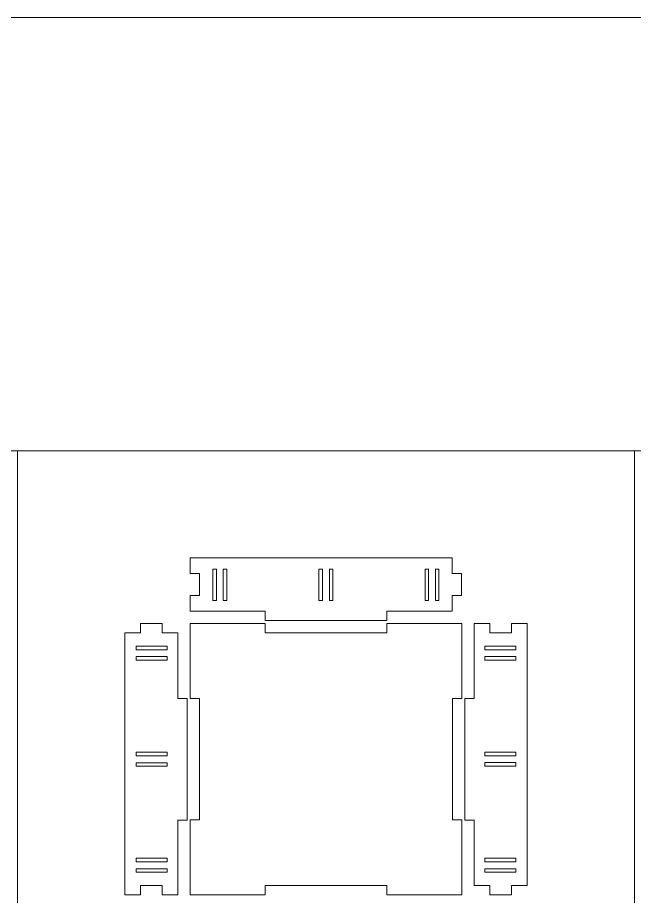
# Model space of a CAD drawing. Header units: millimetres. Extents: x -989 to 989, y -553 to 553.
# Drawn here: x 395.5 to 593.2, y 271.3 to 553.1 of the extents above; entities that cross this region are included whole.
import ezdxf

# ---------------------------------------------------------------- set-up
doc = ezdxf.new("R2010")
doc.units = ezdxf.units.MM
doc.header["$MEASUREMENT"] = 0
doc.layers.add('Camada 1', color=7, linetype='Continuous')

msp = doc.modelspace()

# ---------------------------------------------------------------- linework, layer by layer
at = {"layer": 'Camada 1', "color": 142, "lineweight": 20}
for points in [[(-988.6795, 414.1477), (988.6793, 414.1477), (988.6793, 553.0531), (-988.6795, 553.0531), (-988.6795, 414.1477)], [(395.4718, 33.5177), (593.2076, 33.5177), (593.2076, 414.1477), (395.4718, 414.1477), (395.4718, 33.5177)]]:
    msp.add_lwpolyline(points, close=True, dxfattribs=at)
at = {"layer": 'Camada 1', "lineweight": 9}
for points, knots in [([(450.8027, 379.7797), (480.8942, 379.7797), (504.7112, 379.7797), (534.8027, 379.7797), (534.8027, 379.7797), (534.8027, 379.7797), (534.8027, 374.7797), (534.8027, 374.7797), (534.8027, 374.7797), (534.8027, 374.7797), (537.8027, 374.7797), (537.8027, 374.7797), (537.8027, 374.7797), (537.8027, 374.7797), (537.8027, 367.7797), (537.8027, 367.7797), (537.8027, 367.7797), (537.8027, 367.7797), (534.8027, 367.7797), (534.8027, 367.7797), (534.8027, 367.7797), (534.8027, 367.7797), (534.8027, 362.7797), (534.8027, 362.7797), (534.8027, 362.7797), (534.8027, 362.7797), (525.3027, 362.7797), (525.3027, 362.7797), (525.3027, 362.7797), (525.3027, 362.7797), (525.3027, 362.7797), (525.3027, 362.7797), (525.3027, 362.7797), (525.3027, 362.7797), (513.8259, 362.7797), (513.8259, 362.7797), (513.8259, 362.7797), (513.8259, 362.7797), (513.8259, 359.7797), (513.8259, 359.7797), (513.8259, 359.7797), (501.5832, 359.7797), (487.0458, 359.7797), (474.8031, 359.7797), (474.8031, 359.7797), (474.8031, 359.7797), (474.8031, 362.7797), (474.8031, 362.7797), (474.8031, 362.7797), (474.8031, 362.7797), (463.3027, 362.7797), (463.3027, 362.7797), (463.3027, 362.7797), (463.3027, 362.7797), (463.3027, 362.7797), (463.3027, 362.7797), (463.3027, 362.7797), (463.3027, 362.7797), (450.8027, 362.7797), (450.8027, 362.7797), (450.8027, 362.7797), (450.8027, 362.7797), (450.8027, 367.7797), (450.8027, 367.7797), (450.8027, 367.7797), (450.8027, 367.7797), (453.8027, 367.7797), (453.8027, 367.7797), (453.8027, 367.7797), (453.8027, 367.7797), (453.8027, 374.7797), (453.8027, 374.7797), (453.8027, 374.7797), (453.8027, 374.7797), (450.8027, 374.7797), (450.8027, 374.7797), (450.8027, 374.7797), (450.8027, 374.7797), (450.8027, 379.7797), (450.8027, 379.7797)], [0, 0, 0, 0, 0.04761905, 0.04761905, 0.04761905, 0.04761905, 0.0952381, 0.0952381, 0.0952381, 0.0952381, 0.14285714, 0.14285714, 0.14285714, 0.14285714, 0.19047619, 0.19047619, 0.19047619, 0.19047619, 0.23809524, 0.23809524, 0.23809524, 0.23809524, 0.28571429, 0.28571429, 0.28571429, 0.28571429, 0.33333333, 0.33333333, 0.33333333, 0.33333333, 0.38095238, 0.38095238, 0.38095238, 0.38095238, 0.42857143, 0.42857143, 0.42857143, 0.42857143, 0.47619048, 0.47619048, 0.47619048, 0.47619048, 0.52380952, 0.52380952, 0.52380952, 0.52380952, 0.57142857, 0.57142857, 0.57142857, 0.57142857, 0.61904762, 0.61904762, 0.61904762, 0.61904762, 0.66666667, 0.66666667, 0.66666667, 0.66666667, 0.71428571, 0.71428571, 0.71428571, 0.71428571, 0.76190476, 0.76190476, 0.76190476, 0.76190476, 0.80952381, 0.80952381, 0.80952381, 0.80952381, 0.85714286, 0.85714286, 0.85714286, 0.85714286, 0.9047619, 0.9047619, 0.9047619, 0.9047619, 1, 1, 1, 1]), ([(458.0846, 376.168), (458.0846, 376.168), (459.1978, 376.168), (459.1978, 376.168), (459.1978, 376.168), (459.1978, 376.168), (459.1978, 366.168), (459.1978, 366.168), (459.1978, 366.168), (459.1978, 366.168), (458.0846, 366.168), (458.0846, 366.168), (458.0846, 366.168), (458.0846, 366.168), (458.0846, 376.168), (458.0846, 376.168)], [0, 0, 0, 0, 0.2, 0.2, 0.2, 0.2, 0.4, 0.4, 0.4, 0.4, 0.6, 0.6, 0.6, 0.6, 1, 1, 1, 1]), ([(461.4242, 376.168), (461.4242, 376.168), (462.5374, 376.168), (462.5374, 376.168), (462.5374, 376.168), (462.5374, 376.168), (462.5374, 366.168), (462.5374, 366.168), (462.5374, 366.168), (462.5374, 366.168), (461.4242, 366.168), (461.4242, 366.168), (461.4242, 366.168), (461.4242, 366.168), (461.4242, 376.168), (461.4242, 376.168)], [0, 0, 0, 0, 0.2, 0.2, 0.2, 0.2, 0.4, 0.4, 0.4, 0.4, 0.6, 0.6, 0.6, 0.6, 1, 1, 1, 1]), ([(492.0763, 376.168), (492.0763, 376.168), (493.1895, 376.168), (493.1895, 376.168), (493.1895, 376.168), (493.1895, 376.168), (493.1895, 366.168), (493.1895, 366.168), (493.1895, 366.168), (493.1895, 366.168), (492.0763, 366.168), (492.0763, 366.168), (492.0763, 366.168), (492.0763, 366.168), (492.0763, 376.168), (492.0763, 376.168)], [0, 0, 0, 0, 0.2, 0.2, 0.2, 0.2, 0.4, 0.4, 0.4, 0.4, 0.6, 0.6, 0.6, 0.6, 1, 1, 1, 1]), ([(495.4159, 376.168), (495.4159, 376.168), (496.5291, 376.168), (496.5291, 376.168), (496.5291, 376.168), (496.5291, 376.168), (496.5291, 366.168), (496.5291, 366.168), (496.5291, 366.168), (496.5291, 366.168), (495.4159, 366.168), (495.4159, 366.168), (495.4159, 366.168), (495.4159, 366.168), (495.4159, 376.168), (495.4159, 376.168)], [0, 0, 0, 0, 0.2, 0.2, 0.2, 0.2, 0.4, 0.4, 0.4, 0.4, 0.6, 0.6, 0.6, 0.6, 1, 1, 1, 1]), ([(526.0841, 376.168), (526.0841, 376.168), (527.1973, 376.168), (527.1973, 376.168), (527.1973, 376.168), (527.1973, 376.168), (527.1973, 366.168), (527.1973, 366.168), (527.1973, 366.168), (527.1973, 366.168), (526.0841, 366.168), (526.0841, 366.168), (526.0841, 366.168), (526.0841, 366.168), (526.0841, 376.168), (526.0841, 376.168)], [0, 0, 0, 0, 0.2, 0.2, 0.2, 0.2, 0.4, 0.4, 0.4, 0.4, 0.6, 0.6, 0.6, 0.6, 1, 1, 1, 1]), ([(529.4237, 376.168), (529.4237, 376.168), (530.5369, 376.168), (530.5369, 376.168), (530.5369, 376.168), (530.5369, 376.168), (530.5369, 366.168), (530.5369, 366.168), (530.5369, 366.168), (530.5369, 366.168), (529.4237, 366.168), (529.4237, 366.168), (529.4237, 366.168), (529.4237, 366.168), (529.4237, 376.168), (529.4237, 376.168)], [0, 0, 0, 0, 0.2, 0.2, 0.2, 0.2, 0.4, 0.4, 0.4, 0.4, 0.6, 0.6, 0.6, 0.6, 1, 1, 1, 1]), ([(429.8398, 271.7565), (429.8398, 301.848), (429.8398, 325.665), (429.8398, 355.7565), (429.8398, 355.7565), (429.8398, 355.7565), (434.8398, 355.7565), (434.8398, 355.7565), (434.8398, 355.7565), (434.8398, 355.7565), (434.8398, 358.7565), (434.8398, 358.7565), (434.8398, 358.7565), (434.8398, 358.7565), (441.8398, 358.7565), (441.8398, 358.7565), (441.8398, 358.7565), (441.8398, 358.7565), (441.8398, 355.7565), (441.8398, 355.7565), (441.8398, 355.7565), (441.8398, 355.7565), (446.8398, 355.7565), (446.8398, 355.7565), (446.8398, 355.7565), (446.8398, 355.7565), (446.8398, 346.2565), (446.8398, 346.2565), (446.8398, 346.2565), (446.8398, 346.2565), (446.8398, 346.2565), (446.8398, 346.2565), (446.8398, 346.2565), (446.8398, 346.2565), (446.8398, 334.7797), (446.8398, 334.7797), (446.8398, 334.7797), (446.8398, 334.7797), (449.8398, 334.7797), (449.8398, 334.7797), (449.8398, 334.7797), (449.8398, 322.537), (449.8398, 307.9996), (449.8398, 295.7569), (449.8398, 295.7569), (449.8398, 295.7569), (446.8398, 295.7569), (446.8398, 295.7569), (446.8398, 295.7569), (446.8398, 295.7569), (446.8398, 284.2565), (446.8398, 284.2565), (446.8398, 284.2565), (446.8398, 284.2565), (446.8398, 284.2565), (446.8398, 284.2565), (446.8398, 284.2565), (446.8398, 284.2565), (446.8398, 271.7565), (446.8398, 271.7565), (446.8398, 271.7565), (446.8398, 271.7565), (441.8398, 271.7565), (441.8398, 271.7565), (441.8398, 271.7565), (441.8398, 271.7565), (441.8398, 274.7565), (441.8398, 274.7565), (441.8398, 274.7565), (441.8398, 274.7565), (434.8398, 274.7565), (434.8398, 274.7565), (434.8398, 274.7565), (434.8398, 274.7565), (434.8398, 271.7565), (434.8398, 271.7565), (434.8398, 271.7565), (434.8398, 271.7565), (429.8398, 271.7565), (429.8398, 271.7565)], [0, 0, 0, 0, 0.04761905, 0.04761905, 0.04761905, 0.04761905, 0.0952381, 0.0952381, 0.0952381, 0.0952381, 0.14285714, 0.14285714, 0.14285714, 0.14285714, 0.19047619, 0.19047619, 0.19047619, 0.19047619, 0.23809524, 0.23809524, 0.23809524, 0.23809524, 0.28571429, 0.28571429, 0.28571429, 0.28571429, 0.33333333, 0.33333333, 0.33333333, 0.33333333, 0.38095238, 0.38095238, 0.38095238, 0.38095238, 0.42857143, 0.42857143, 0.42857143, 0.42857143, 0.47619048, 0.47619048, 0.47619048, 0.47619048, 0.52380952, 0.52380952, 0.52380952, 0.52380952, 0.57142857, 0.57142857, 0.57142857, 0.57142857, 0.61904762, 0.61904762, 0.61904762, 0.61904762, 0.66666667, 0.66666667, 0.66666667, 0.66666667, 0.71428571, 0.71428571, 0.71428571, 0.71428571, 0.76190476, 0.76190476, 0.76190476, 0.76190476, 0.80952381, 0.80952381, 0.80952381, 0.80952381, 0.85714286, 0.85714286, 0.85714286, 0.85714286, 0.9047619, 0.9047619, 0.9047619, 0.9047619, 1, 1, 1, 1]), ([(450.8398, 358.7797), (461.1731, 358.7797), (464.4698, 358.7797), (474.8031, 358.7797), (474.8031, 358.7797), (474.8031, 358.7797), (474.8031, 355.7797), (474.8031, 355.7797), (474.8031, 355.7797), (487.0458, 355.7797), (501.6128, 355.7797), (513.8555, 355.7797), (513.8555, 355.7797), (513.8555, 355.7797), (513.8555, 358.7797), (513.8555, 358.7797), (513.8555, 358.7797), (524.1888, 358.7797), (527.5065, 358.7797), (537.8398, 358.7797), (537.8398, 358.7797), (537.8398, 350.4464), (537.8398, 343.113), (537.8398, 334.7797), (537.8398, 334.7797), (537.8398, 334.7797), (534.8398, 334.7797), (534.8398, 334.7797), (534.8398, 334.7797), (534.8398, 322.537), (534.8398, 308.0224), (534.8398, 295.7797), (534.8398, 295.7797), (534.8398, 295.7797), (537.8398, 295.7797), (537.8398, 295.7797), (537.8398, 295.7797), (537.8398, 287.4464), (537.8398, 280.113), (537.8398, 271.7797), (537.8398, 271.7797), (529.5065, 271.7797), (522.1731, 271.7797), (513.8398, 271.7797), (513.8398, 271.7797), (513.8398, 271.7797), (513.8398, 274.7797), (513.8398, 274.7797), (513.8398, 274.7797), (501.5971, 274.7797), (487.0825, 274.7797), (474.8398, 274.7797), (474.8398, 274.7797), (474.8398, 274.7797), (474.8398, 271.7797), (474.8398, 271.7797), (474.8398, 271.7797), (466.5065, 271.7797), (459.1731, 271.7797), (450.8398, 271.7797), (450.8398, 271.7797), (450.8398, 280.113), (450.8398, 287.4464), (450.8398, 295.7797), (450.8398, 295.7797), (450.8398, 295.7797), (453.8398, 295.7797), (453.8398, 295.7797), (453.8398, 295.7797), (453.8398, 308.0224), (453.8398, 322.537), (453.8398, 334.7797), (453.8398, 334.7797), (453.8398, 334.7797), (450.8398, 334.7797), (450.8398, 334.7797), (450.8398, 334.7797), (450.8398, 343.113), (450.8398, 350.4464), (450.8398, 358.7797)], [0, 0, 0, 0, 0.04761905, 0.04761905, 0.04761905, 0.04761905, 0.0952381, 0.0952381, 0.0952381, 0.0952381, 0.14285714, 0.14285714, 0.14285714, 0.14285714, 0.19047619, 0.19047619, 0.19047619, 0.19047619, 0.23809524, 0.23809524, 0.23809524, 0.23809524, 0.28571429, 0.28571429, 0.28571429, 0.28571429, 0.33333333, 0.33333333, 0.33333333, 0.33333333, 0.38095238, 0.38095238, 0.38095238, 0.38095238, 0.42857143, 0.42857143, 0.42857143, 0.42857143, 0.47619048, 0.47619048, 0.47619048, 0.47619048, 0.52380952, 0.52380952, 0.52380952, 0.52380952, 0.57142857, 0.57142857, 0.57142857, 0.57142857, 0.61904762, 0.61904762, 0.61904762, 0.61904762, 0.66666667, 0.66666667, 0.66666667, 0.66666667, 0.71428571, 0.71428571, 0.71428571, 0.71428571, 0.76190476, 0.76190476, 0.76190476, 0.76190476, 0.80952381, 0.80952381, 0.80952381, 0.80952381, 0.85714286, 0.85714286, 0.85714286, 0.85714286, 0.9047619, 0.9047619, 0.9047619, 0.9047619, 1, 1, 1, 1]), ([(558.8398, 358.7801), (558.8398, 328.6886), (558.8398, 304.8716), (558.8398, 274.7801), (558.8398, 274.7801), (558.8398, 274.7801), (553.8398, 274.7801), (553.8398, 274.7801), (553.8398, 274.7801), (553.8398, 274.7801), (553.8398, 271.7801), (553.8398, 271.7801), (553.8398, 271.7801), (553.8398, 271.7801), (546.8398, 271.7801), (546.8398, 271.7801), (546.8398, 271.7801), (546.8398, 271.7801), (546.8398, 274.7801), (546.8398, 274.7801), (546.8398, 274.7801), (546.8398, 274.7801), (541.8398, 274.7801), (541.8398, 274.7801), (541.8398, 274.7801), (541.8398, 274.7801), (541.8398, 284.2801), (541.8398, 284.2801), (541.8398, 284.2801), (541.8398, 284.2801), (541.8398, 284.2801), (541.8398, 284.2801), (541.8398, 284.2801), (541.8398, 284.2801), (541.8398, 295.7569), (541.8398, 295.7569), (541.8398, 295.7569), (541.8398, 295.7569), (538.8398, 295.7569), (538.8398, 295.7569), (538.8398, 295.7569), (538.8398, 307.9996), (538.8398, 322.537), (538.8398, 334.7797), (538.8398, 334.7797), (538.8398, 334.7797), (541.8398, 334.7797), (541.8398, 334.7797), (541.8398, 334.7797), (541.8398, 334.7797), (541.8398, 346.2801), (541.8398, 346.2801), (541.8398, 346.2801), (541.8398, 346.2801), (541.8398, 346.2801), (541.8398, 346.2801), (541.8398, 346.2801), (541.8398, 346.2801), (541.8398, 358.7801), (541.8398, 358.7801), (541.8398, 358.7801), (541.8398, 358.7801), (546.8398, 358.7801), (546.8398, 358.7801), (546.8398, 358.7801), (546.8398, 358.7801), (546.8398, 355.7801), (546.8398, 355.7801), (546.8398, 355.7801), (546.8398, 355.7801), (553.8398, 355.7801), (553.8398, 355.7801), (553.8398, 355.7801), (553.8398, 355.7801), (553.8398, 358.7801), (553.8398, 358.7801), (553.8398, 358.7801), (553.8398, 358.7801), (558.8398, 358.7801), (558.8398, 358.7801)], [0, 0, 0, 0, 0.04761905, 0.04761905, 0.04761905, 0.04761905, 0.0952381, 0.0952381, 0.0952381, 0.0952381, 0.14285714, 0.14285714, 0.14285714, 0.14285714, 0.19047619, 0.19047619, 0.19047619, 0.19047619, 0.23809524, 0.23809524, 0.23809524, 0.23809524, 0.28571429, 0.28571429, 0.28571429, 0.28571429, 0.33333333, 0.33333333, 0.33333333, 0.33333333, 0.38095238, 0.38095238, 0.38095238, 0.38095238, 0.42857143, 0.42857143, 0.42857143, 0.42857143, 0.47619048, 0.47619048, 0.47619048, 0.47619048, 0.52380952, 0.52380952, 0.52380952, 0.52380952, 0.57142857, 0.57142857, 0.57142857, 0.57142857, 0.61904762, 0.61904762, 0.61904762, 0.61904762, 0.66666667, 0.66666667, 0.66666667, 0.66666667, 0.71428571, 0.71428571, 0.71428571, 0.71428571, 0.76190476, 0.76190476, 0.76190476, 0.76190476, 0.80952381, 0.80952381, 0.80952381, 0.80952381, 0.85714286, 0.85714286, 0.85714286, 0.85714286, 0.9047619, 0.9047619, 0.9047619, 0.9047619, 1, 1, 1, 1]), ([(433.4515, 350.3775), (433.4515, 350.3775), (433.4515, 351.4907), (433.4515, 351.4907), (433.4515, 351.4907), (433.4515, 351.4907), (443.4515, 351.4907), (443.4515, 351.4907), (443.4515, 351.4907), (443.4515, 351.4907), (443.4515, 350.3775), (443.4515, 350.3775), (443.4515, 350.3775), (443.4515, 350.3775), (433.4515, 350.3775), (433.4515, 350.3775)], [0, 0, 0, 0, 0.2, 0.2, 0.2, 0.2, 0.4, 0.4, 0.4, 0.4, 0.6, 0.6, 0.6, 0.6, 1, 1, 1, 1]), ([(555.2281, 351.4982), (555.2281, 351.4982), (555.2281, 350.385), (555.2281, 350.385), (555.2281, 350.385), (555.2281, 350.385), (545.2281, 350.385), (545.2281, 350.385), (545.2281, 350.385), (545.2281, 350.385), (545.2281, 351.4982), (545.2281, 351.4982), (545.2281, 351.4982), (545.2281, 351.4982), (555.2281, 351.4982), (555.2281, 351.4982)], [0, 0, 0, 0, 0.2, 0.2, 0.2, 0.2, 0.4, 0.4, 0.4, 0.4, 0.6, 0.6, 0.6, 0.6, 1, 1, 1, 1]), ([(433.4515, 347.0379), (433.4515, 347.0379), (433.4515, 348.1511), (433.4515, 348.1511), (433.4515, 348.1511), (433.4515, 348.1511), (443.4515, 348.1511), (443.4515, 348.1511), (443.4515, 348.1511), (443.4515, 348.1511), (443.4515, 347.0379), (443.4515, 347.0379), (443.4515, 347.0379), (443.4515, 347.0379), (433.4515, 347.0379), (433.4515, 347.0379)], [0, 0, 0, 0, 0.2, 0.2, 0.2, 0.2, 0.4, 0.4, 0.4, 0.4, 0.6, 0.6, 0.6, 0.6, 1, 1, 1, 1]), ([(555.2281, 348.1586), (555.2281, 348.1586), (555.2281, 347.0454), (555.2281, 347.0454), (555.2281, 347.0454), (555.2281, 347.0454), (545.2281, 347.0454), (545.2281, 347.0454), (545.2281, 347.0454), (545.2281, 347.0454), (545.2281, 348.1586), (545.2281, 348.1586), (545.2281, 348.1586), (545.2281, 348.1586), (555.2281, 348.1586), (555.2281, 348.1586)], [0, 0, 0, 0, 0.2, 0.2, 0.2, 0.2, 0.4, 0.4, 0.4, 0.4, 0.6, 0.6, 0.6, 0.6, 1, 1, 1, 1]), ([(433.4515, 316.3697), (433.4515, 316.3697), (433.4515, 317.4829), (433.4515, 317.4829), (433.4515, 317.4829), (433.4515, 317.4829), (443.4515, 317.4829), (443.4515, 317.4829), (443.4515, 317.4829), (443.4515, 317.4829), (443.4515, 316.3697), (443.4515, 316.3697), (443.4515, 316.3697), (443.4515, 316.3697), (433.4515, 316.3697), (433.4515, 316.3697)], [0, 0, 0, 0, 0.2, 0.2, 0.2, 0.2, 0.4, 0.4, 0.4, 0.4, 0.6, 0.6, 0.6, 0.6, 1, 1, 1, 1]), ([(555.2281, 317.5065), (555.2281, 317.5065), (555.2281, 316.3933), (555.2281, 316.3933), (555.2281, 316.3933), (555.2281, 316.3933), (545.2281, 316.3933), (545.2281, 316.3933), (545.2281, 316.3933), (545.2281, 316.3933), (545.2281, 317.5065), (545.2281, 317.5065), (545.2281, 317.5065), (545.2281, 317.5065), (555.2281, 317.5065), (555.2281, 317.5065)], [0, 0, 0, 0, 0.2, 0.2, 0.2, 0.2, 0.4, 0.4, 0.4, 0.4, 0.6, 0.6, 0.6, 0.6, 1, 1, 1, 1]), ([(433.4515, 313.0301), (433.4515, 313.0301), (433.4515, 314.1433), (433.4515, 314.1433), (433.4515, 314.1433), (433.4515, 314.1433), (443.4515, 314.1433), (443.4515, 314.1433), (443.4515, 314.1433), (443.4515, 314.1433), (443.4515, 313.0301), (443.4515, 313.0301), (443.4515, 313.0301), (443.4515, 313.0301), (433.4515, 313.0301), (433.4515, 313.0301)], [0, 0, 0, 0, 0.2, 0.2, 0.2, 0.2, 0.4, 0.4, 0.4, 0.4, 0.6, 0.6, 0.6, 0.6, 1, 1, 1, 1]), ([(555.2281, 314.1669), (555.2281, 314.1669), (555.2281, 313.0537), (555.2281, 313.0537), (555.2281, 313.0537), (555.2281, 313.0537), (545.2281, 313.0537), (545.2281, 313.0537), (545.2281, 313.0537), (545.2281, 313.0537), (545.2281, 314.1669), (545.2281, 314.1669), (545.2281, 314.1669), (545.2281, 314.1669), (555.2281, 314.1669), (555.2281, 314.1669)], [0, 0, 0, 0, 0.2, 0.2, 0.2, 0.2, 0.4, 0.4, 0.4, 0.4, 0.6, 0.6, 0.6, 0.6, 1, 1, 1, 1]), ([(433.4515, 282.378), (433.4515, 282.378), (433.4515, 283.4912), (433.4515, 283.4912), (433.4515, 283.4912), (433.4515, 283.4912), (443.4515, 283.4912), (443.4515, 283.4912), (443.4515, 283.4912), (443.4515, 283.4912), (443.4515, 282.378), (443.4515, 282.378), (443.4515, 282.378), (443.4515, 282.378), (433.4515, 282.378), (433.4515, 282.378)], [0, 0, 0, 0, 0.2, 0.2, 0.2, 0.2, 0.4, 0.4, 0.4, 0.4, 0.6, 0.6, 0.6, 0.6, 1, 1, 1, 1]), ([(555.2281, 283.4987), (555.2281, 283.4987), (555.2281, 282.3855), (555.2281, 282.3855), (555.2281, 282.3855), (555.2281, 282.3855), (545.2281, 282.3855), (545.2281, 282.3855), (545.2281, 282.3855), (545.2281, 282.3855), (545.2281, 283.4987), (545.2281, 283.4987), (545.2281, 283.4987), (545.2281, 283.4987), (555.2281, 283.4987), (555.2281, 283.4987)], [0, 0, 0, 0, 0.2, 0.2, 0.2, 0.2, 0.4, 0.4, 0.4, 0.4, 0.6, 0.6, 0.6, 0.6, 1, 1, 1, 1]), ([(433.4515, 279.0384), (433.4515, 279.0384), (433.4515, 280.1516), (433.4515, 280.1516), (433.4515, 280.1516), (433.4515, 280.1516), (443.4515, 280.1516), (443.4515, 280.1516), (443.4515, 280.1516), (443.4515, 280.1516), (443.4515, 279.0384), (443.4515, 279.0384), (443.4515, 279.0384), (443.4515, 279.0384), (433.4515, 279.0384), (433.4515, 279.0384)], [0, 0, 0, 0, 0.2, 0.2, 0.2, 0.2, 0.4, 0.4, 0.4, 0.4, 0.6, 0.6, 0.6, 0.6, 1, 1, 1, 1]), ([(555.2281, 280.1591), (555.2281, 280.1591), (555.2281, 279.0459), (555.2281, 279.0459), (555.2281, 279.0459), (555.2281, 279.0459), (545.2281, 279.0459), (545.2281, 279.0459), (545.2281, 279.0459), (545.2281, 279.0459), (545.2281, 280.1591), (545.2281, 280.1591), (545.2281, 280.1591), (545.2281, 280.1591), (555.2281, 280.1591), (555.2281, 280.1591)], [0, 0, 0, 0, 0.2, 0.2, 0.2, 0.2, 0.4, 0.4, 0.4, 0.4, 0.6, 0.6, 0.6, 0.6, 1, 1, 1, 1])]:
    msp.add_open_spline(points, degree=3, knots=knots, dxfattribs=at)

doc.saveas('drawing.dxf')
